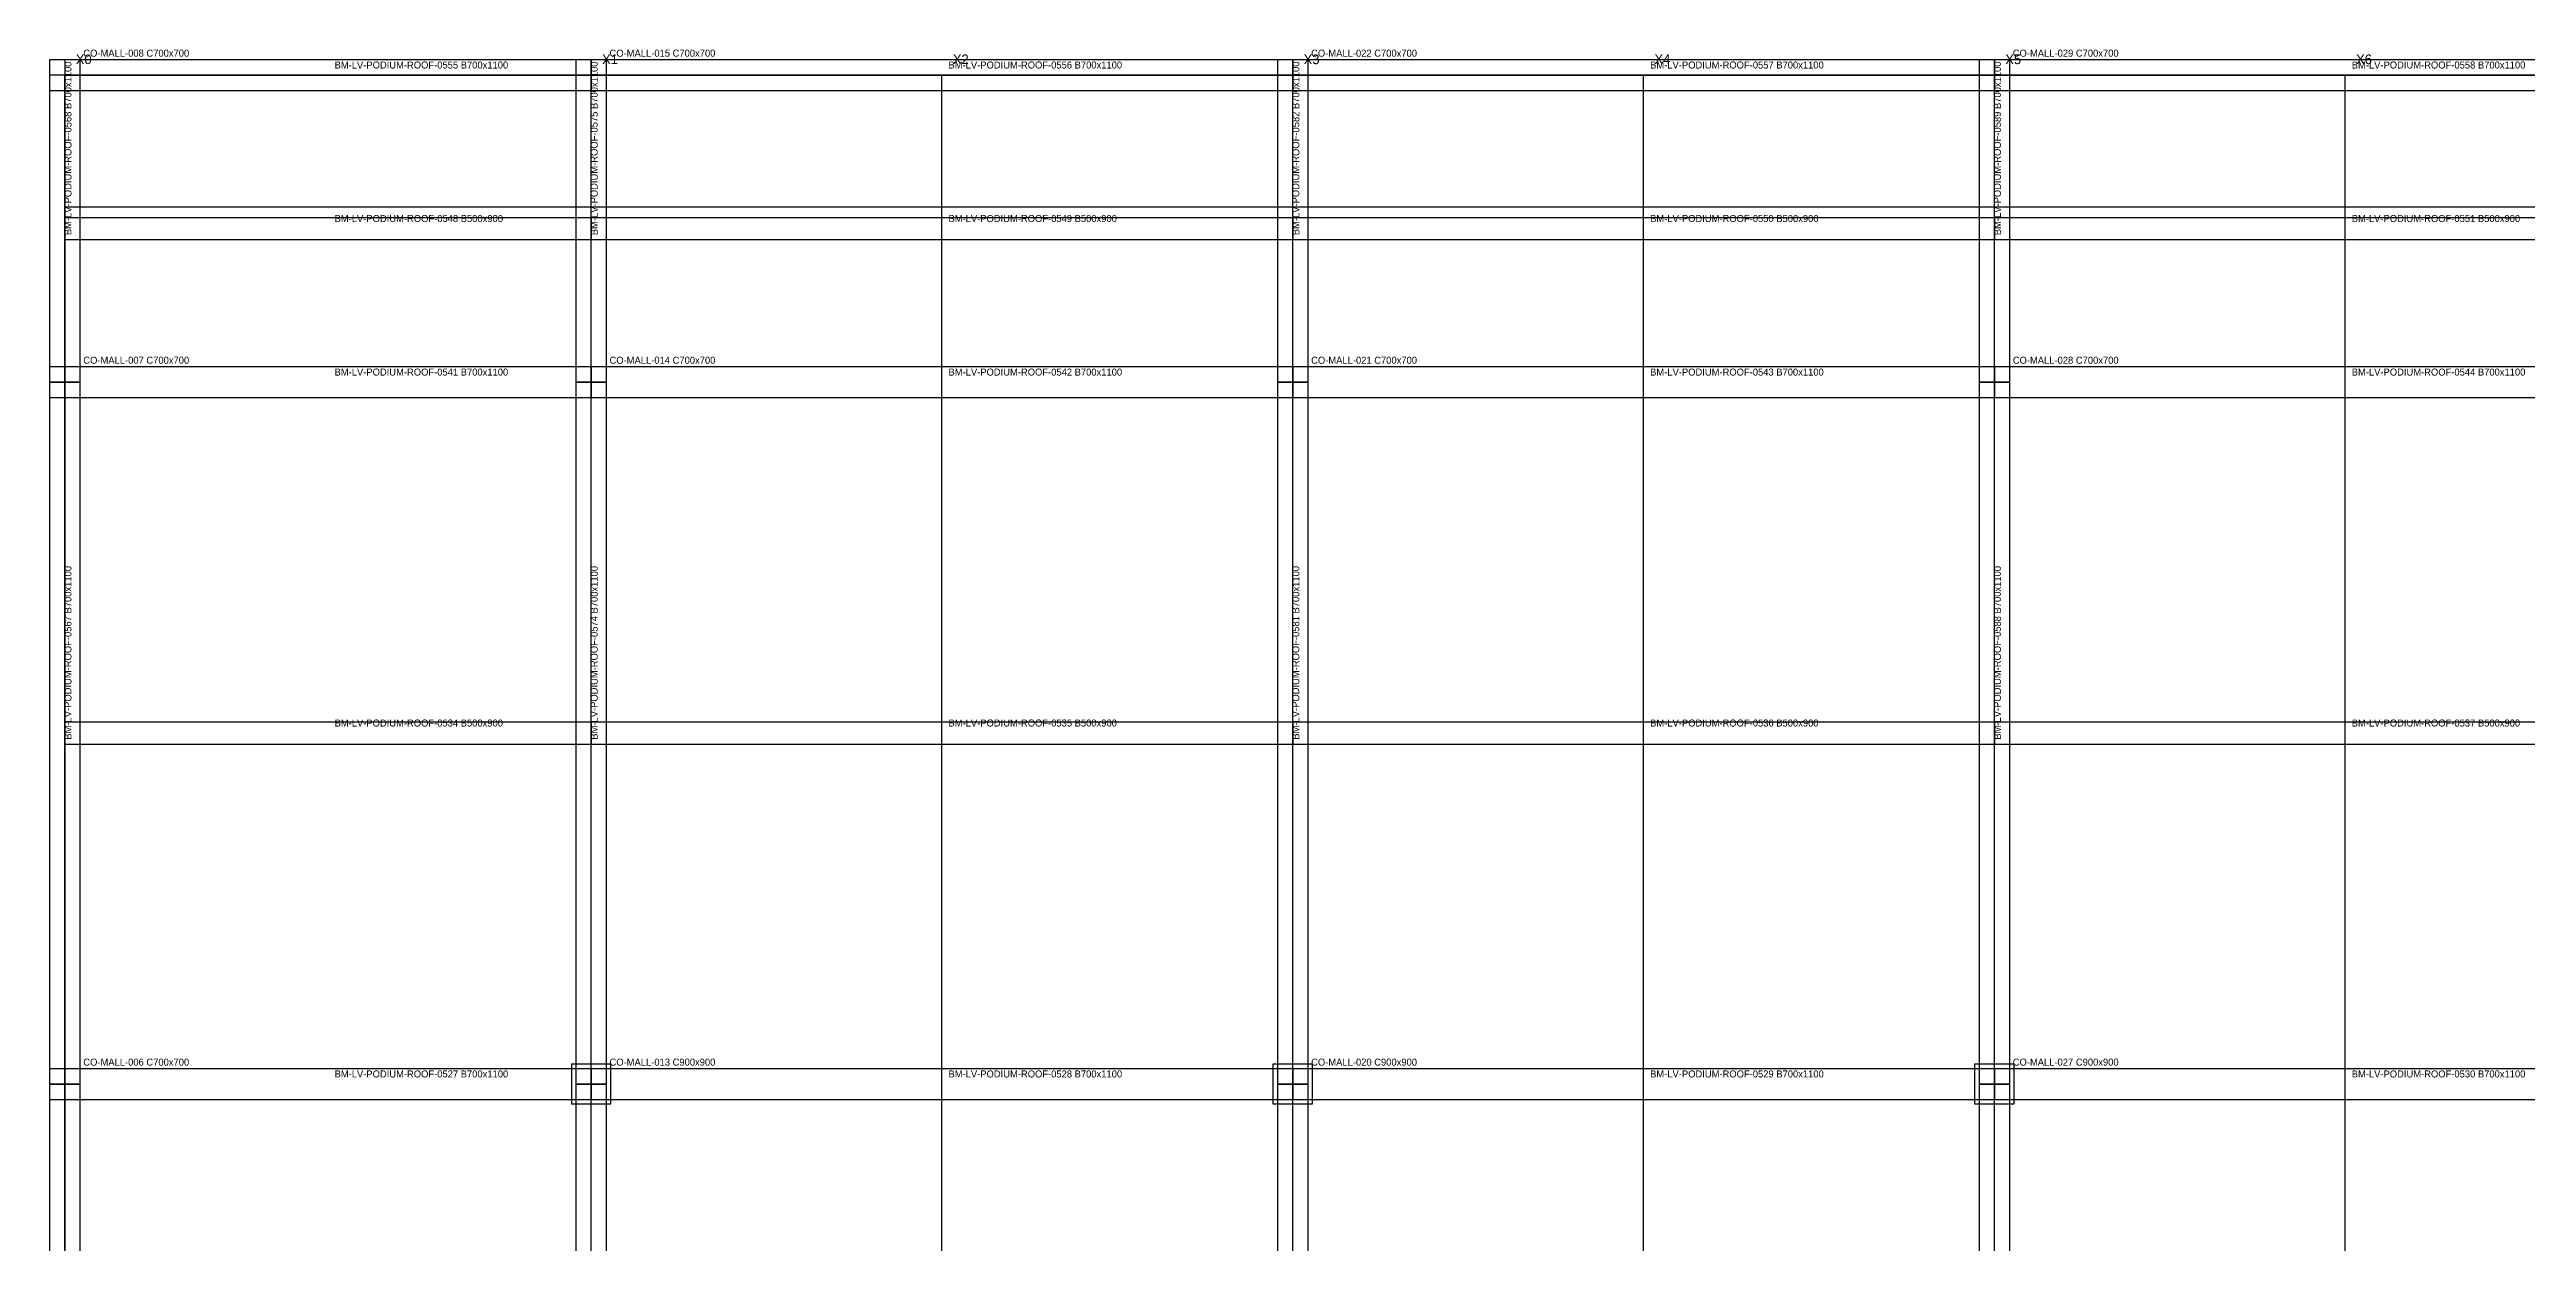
# Model space of a CAD drawing. Header units: millimetres. Extents: x -450 to 225826, y -254450 to 109948.
# Drawn here: x 118650 to 175134, y -51611 to -24418 of the extents above; entities that cross this region are included whole.
import ezdxf

# ---------------------------------------------------------------- set-up
doc = ezdxf.new("R2010")
doc.units = ezdxf.units.MM
for name, color, linetype in [('LV-PODIUM-ROOF_BEAM', 5, 'Continuous'), ('LV-PODIUM-ROOF_COLUMN', 1, 'Continuous'), ('LV-PODIUM-ROOF_GRID', 8, 'Continuous'), ('LV-PODIUM-ROOF_SLAB', 7, 'Continuous'), ('TEXT', 7, 'Continuous')]:
    doc.layers.add(name, color=color, linetype=linetype)

msp = doc.modelspace()

# ---------------------------------------------------------------- linework, layer by layer
at = {"layer": 'LV-PODIUM-ROOF_BEAM'}
for points in [[(119000, -24650), (119000, -25350), (131000, -25350), (131000, -24650), (119000, -24650)], [(131000, -24650), (131000, -25350), (147000, -25350), (147000, -24650), (131000, -24650)], [(147000, -24650), (147000, -25350), (163000, -25350), (163000, -24650), (147000, -24650)], [(163000, -24650), (163000, -25350), (179000, -25350), (179000, -24650), (163000, -24650)], [(118650, -32000), (119350, -32000), (119350, -25000), (118650, -25000), (118650, -32000)], [(130650, -32000), (131350, -32000), (131350, -25000), (130650, -25000), (130650, -32000)], [(146650, -32000), (147350, -32000), (147350, -25000), (146650, -25000), (146650, -32000)], [(162650, -32000), (163350, -32000), (163350, -25000), (162650, -25000), (162650, -32000)], [(119000, -28250), (119000, -28750), (131000, -28750), (131000, -28250), (119000, -28250)], [(131000, -28250), (131000, -28750), (147000, -28750), (147000, -28250), (131000, -28250)], [(147000, -28250), (147000, -28750), (163000, -28750), (163000, -28250), (147000, -28250)], [(163000, -28250), (163000, -28750), (179000, -28750), (179000, -28250), (163000, -28250)], [(118650, -48000), (119350, -48000), (119350, -32000), (118650, -32000), (118650, -48000)], [(119000, -31650), (119000, -32350), (131000, -32350), (131000, -31650), (119000, -31650)], [(130650, -48000), (131350, -48000), (131350, -32000), (130650, -32000), (130650, -48000)], [(131000, -31650), (131000, -32350), (147000, -32350), (147000, -31650), (131000, -31650)], [(146650, -48000), (147350, -48000), (147350, -32000), (146650, -32000), (146650, -48000)], [(147000, -31650), (147000, -32350), (163000, -32350), (163000, -31650), (147000, -31650)], [(162650, -48000), (163350, -48000), (163350, -32000), (162650, -32000), (162650, -48000)], [(163000, -31650), (163000, -32350), (179000, -32350), (179000, -31650), (163000, -31650)], [(119000, -39750), (119000, -40250), (131000, -40250), (131000, -39750), (119000, -39750)], [(131000, -39750), (131000, -40250), (147000, -40250), (147000, -39750), (131000, -39750)], [(147000, -39750), (147000, -40250), (163000, -40250), (163000, -39750), (147000, -39750)], [(163000, -39750), (163000, -40250), (179000, -40250), (179000, -39750), (163000, -39750)], [(118650, -64000), (119350, -64000), (119350, -48000), (118650, -48000), (118650, -64000)], [(119000, -47650), (119000, -48350), (131000, -48350), (131000, -47650), (119000, -47650)], [(130650, -64000), (131350, -64000), (131350, -48000), (130650, -48000), (130650, -64000)], [(131000, -47650), (131000, -48350), (147000, -48350), (147000, -47650), (131000, -47650)], [(146650, -64000), (147350, -64000), (147350, -48000), (146650, -48000), (146650, -64000)], [(147000, -47650), (147000, -48350), (163000, -48350), (163000, -47650), (147000, -47650)], [(162650, -64000), (163350, -64000), (163350, -48000), (162650, -48000), (162650, -64000)], [(163000, -47650), (163000, -48350), (179000, -48350), (179000, -47650), (163000, -47650)]]:
    msp.add_lwpolyline(points, close=True, dxfattribs=at)
at = {"layer": 'LV-PODIUM-ROOF_COLUMN'}
for points in [[(118650, -25350), (119350, -25350), (119350, -24650), (118650, -24650), (118650, -25350)], [(130650, -25350), (131350, -25350), (131350, -24650), (130650, -24650), (130650, -25350)], [(146650, -25350), (147350, -25350), (147350, -24650), (146650, -24650), (146650, -25350)], [(162650, -25350), (163350, -25350), (163350, -24650), (162650, -24650), (162650, -25350)], [(118650, -32350), (119350, -32350), (119350, -31650), (118650, -31650), (118650, -32350)], [(130650, -32350), (131350, -32350), (131350, -31650), (130650, -31650), (130650, -32350)], [(146650, -32350), (147350, -32350), (147350, -31650), (146650, -31650), (146650, -32350)], [(162650, -32350), (163350, -32350), (163350, -31650), (162650, -31650), (162650, -32350)], [(118650, -48350), (119350, -48350), (119350, -47650), (118650, -47650), (118650, -48350)], [(130550, -48450), (131450, -48450), (131450, -47550), (130550, -47550), (130550, -48450)], [(146550, -48450), (147450, -48450), (147450, -47550), (146550, -47550), (146550, -48450)], [(162550, -48450), (163450, -48450), (163450, -47550), (162550, -47550), (162550, -48450)]]:
    msp.add_lwpolyline(points, close=True, dxfattribs=at)
at = {"layer": 'LV-PODIUM-ROOF_GRID'}
for points in [[(119000, -127000), (119000, -25000)], [(119000, -25000), (223000, -25000)], [(131000, -127000), (131000, -25000)], [(139000, -127000), (139000, -25000)], [(147000, -127000), (147000, -25000)], [(155000, -127000), (155000, -25000)], [(163000, -127000), (163000, -25000)], [(171000, -127000), (171000, -25000)], [(119000, -28000), (223000, -28000)]]:
    msp.add_lwpolyline(points, dxfattribs=at)
at = {"layer": 'LV-PODIUM-ROOF_SLAB'}
msp.add_lwpolyline([(119000, -127000), (223000, -127000), (223000, -25000), (119000, -25000), (119000, -127000)], close=True, dxfattribs=at)

# ---------------------------------------------------------------- texts
at = {"layer": 'TEXT'}
for s, p in [('BM-LV-PODIUM-ROOF-0568 B700x1100', (119150, -28650)), ('BM-LV-PODIUM-ROOF-0575 B700x1100', (131150, -28650)), ('BM-LV-PODIUM-ROOF-0582 B700x1100', (147150, -28650)), ('BM-LV-PODIUM-ROOF-0589 B700x1100', (163150, -28650)), ('BM-LV-PODIUM-ROOF-0567 B700x1100', (119150, -40150)), ('BM-LV-PODIUM-ROOF-0574 B700x1100', (131150, -40150)), ('BM-LV-PODIUM-ROOF-0581 B700x1100', (147150, -40150)), ('BM-LV-PODIUM-ROOF-0588 B700x1100', (163150, -40150))]:
    msp.add_text(s, height=160, rotation=90, dxfattribs=at).set_placement(p)
for s, height, p in [('X0', 220, (119250, -24750)), ('CO-MALL-008 C700x700', 160, (119420, -24580)), ('BM-LV-PODIUM-ROOF-0555 B700x1100', 160, (125150, -24850)), ('X1', 220, (131250, -24750)), ('CO-MALL-015 C700x700', 160, (131420, -24580)), ('BM-LV-PODIUM-ROOF-0556 B700x1100', 160, (139150, -24850)), ('X2', 220, (139250, -24750)), ('X3', 220, (147250, -24750)), ('CO-MALL-022 C700x700', 160, (147420, -24580)), ('BM-LV-PODIUM-ROOF-0557 B700x1100', 160, (155150, -24850)), ('X4', 220, (155250, -24750)), ('X5', 220, (163250, -24750)), ('CO-MALL-029 C700x700', 160, (163420, -24580)), ('BM-LV-PODIUM-ROOF-0558 B700x1100', 160, (171150, -24850)), ('X6', 220, (171250, -24750)), ('BM-LV-PODIUM-ROOF-0548 B500x900', 160, (125150, -28350)), ('BM-LV-PODIUM-ROOF-0549 B500x900', 160, (139150, -28350)), ('BM-LV-PODIUM-ROOF-0550 B500x900', 160, (155150, -28350)), ('BM-LV-PODIUM-ROOF-0551 B500x900', 160, (171150, -28350)), ('CO-MALL-007 C700x700', 160, (119420, -31580)), ('CO-MALL-014 C700x700', 160, (131420, -31580)), ('CO-MALL-021 C700x700', 160, (147420, -31580)), ('CO-MALL-028 C700x700', 160, (163420, -31580)), ('BM-LV-PODIUM-ROOF-0541 B700x1100', 160, (125150, -31850)), ('BM-LV-PODIUM-ROOF-0542 B700x1100', 160, (139150, -31850)), ('BM-LV-PODIUM-ROOF-0543 B700x1100', 160, (155150, -31850)), ('BM-LV-PODIUM-ROOF-0544 B700x1100', 160, (171150, -31850)), ('BM-LV-PODIUM-ROOF-0534 B500x900', 160, (125150, -39850)), ('BM-LV-PODIUM-ROOF-0535 B500x900', 160, (139150, -39850)), ('BM-LV-PODIUM-ROOF-0536 B500x900', 160, (155150, -39850)), ('BM-LV-PODIUM-ROOF-0537 B500x900', 160, (171150, -39850)), ('CO-MALL-006 C700x700', 160, (119420, -47580)), ('CO-MALL-013 C900x900', 160, (131420, -47580)), ('CO-MALL-020 C900x900', 160, (147420, -47580)), ('CO-MALL-027 C900x900', 160, (163420, -47580)), ('BM-LV-PODIUM-ROOF-0527 B700x1100', 160, (125150, -47850)), ('BM-LV-PODIUM-ROOF-0528 B700x1100', 160, (139150, -47850)), ('BM-LV-PODIUM-ROOF-0529 B700x1100', 160, (155150, -47850)), ('BM-LV-PODIUM-ROOF-0530 B700x1100', 160, (171150, -47850))]:
    msp.add_text(s, height=height, dxfattribs=at).set_placement(p)

doc.saveas('drawing.dxf')
